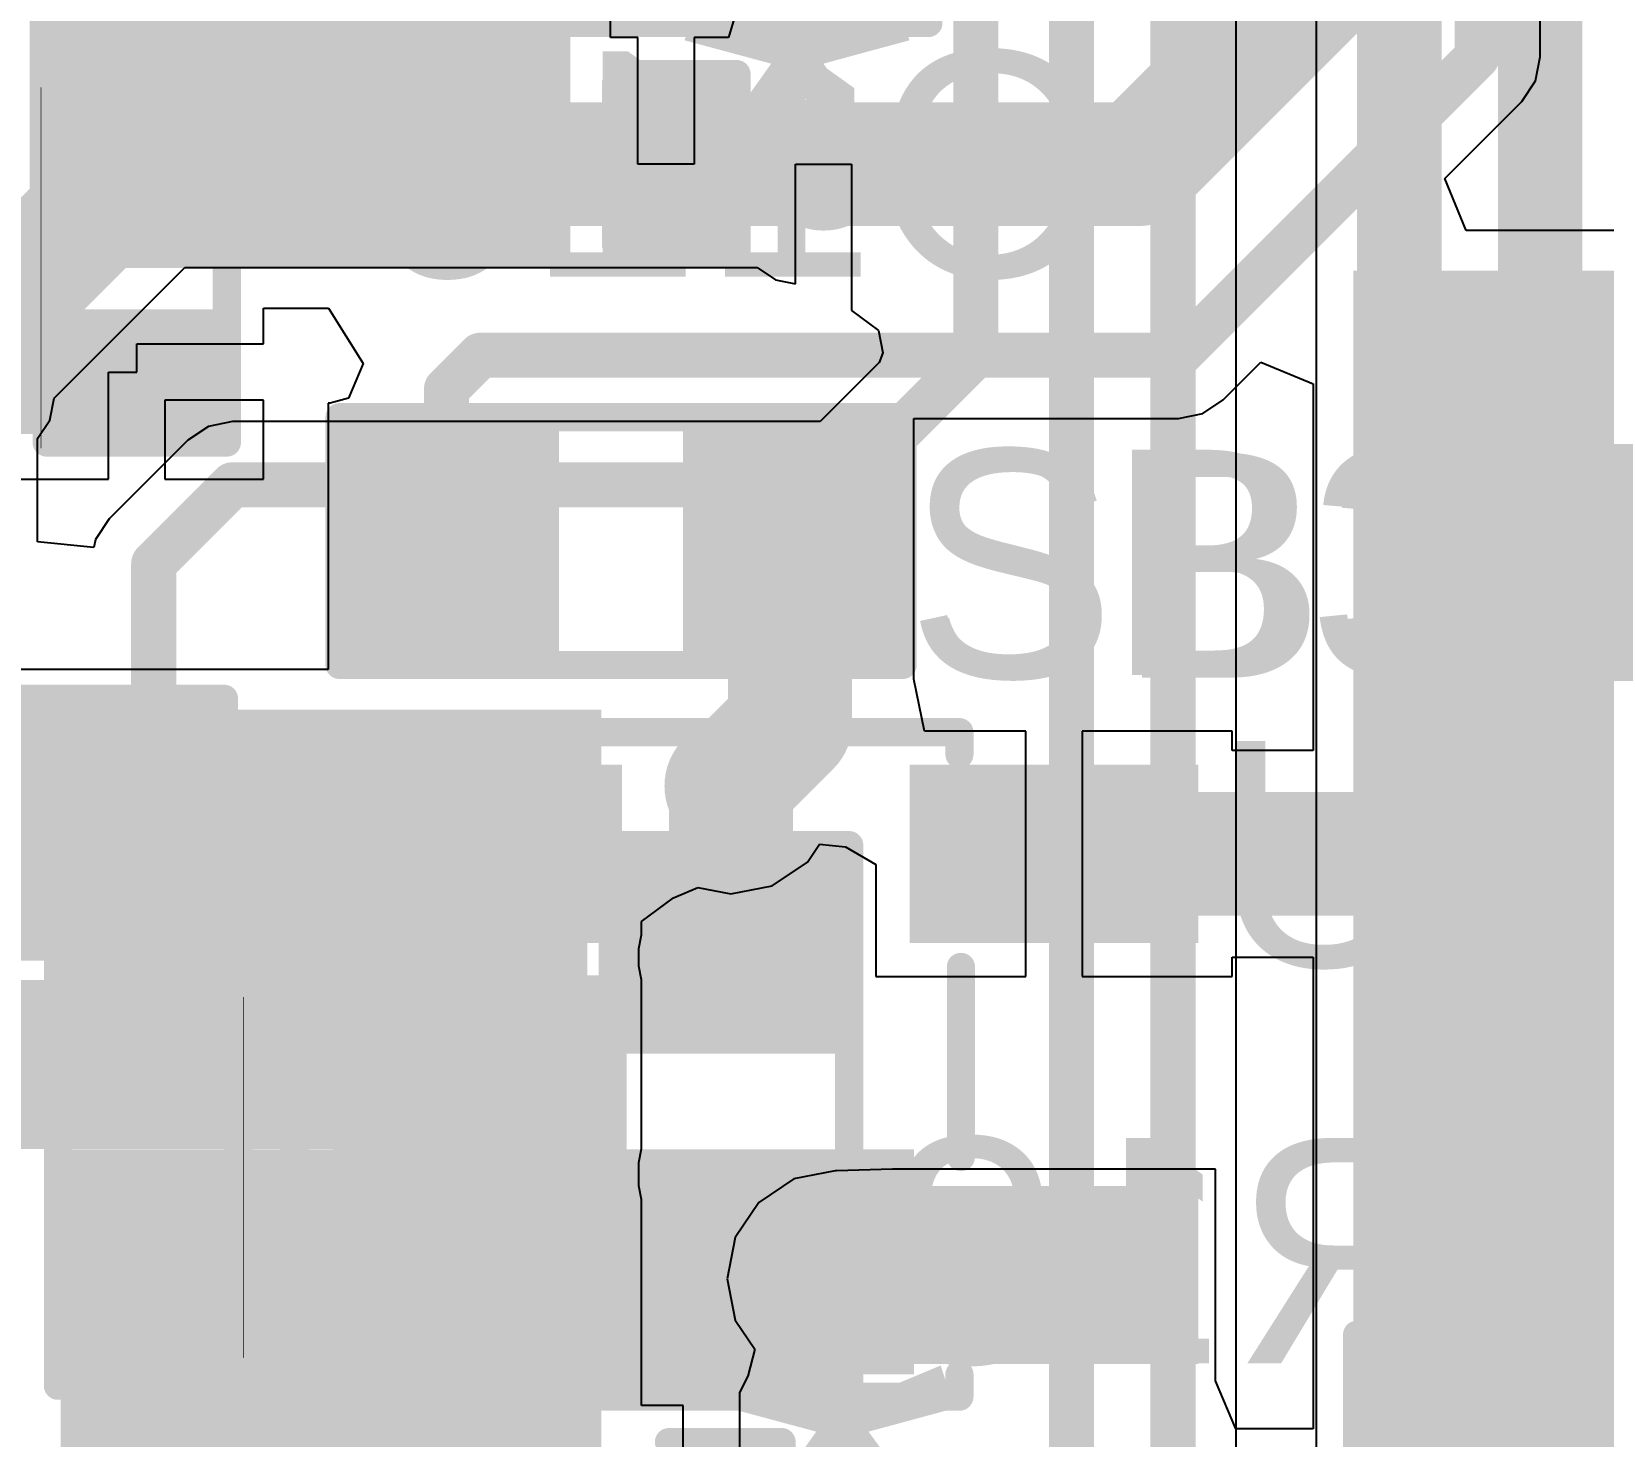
# Model space of a CAD drawing. Header units: millimetres. Extents: x -0.71 to 2.98, y -0.65 to 2.9.
# Drawn here: x 0.1633 to 0.4425, y 1.368 to 1.6175 of the extents above; entities that cross this region are included whole.
import ezdxf

# ---------------------------------------------------------------- set-up
doc = ezdxf.new("R2010")
doc.units = ezdxf.units.MM
doc.header["$MEASUREMENT"] = 0
for name, color, linetype in [('BottomLayer', 5, 'Continuous'), ('BottomOverlay', 54, 'Continuous'), ('BottomPaste', 16, 'Continuous'), ('BottomSolder', 6, 'Continuous'), ('Mechanical2', 216, 'Continuous'), ('TopLayer', 1, 'Continuous'), ('TopOverlay', 2, 'Continuous'), ('TopPaste', 8, 'Continuous'), ('TopSolder', 216, 'Continuous'), ('ViaHoleLayer', 16, 'Continuous')]:
    doc.layers.add(name, color=color, linetype=linetype)
doc.styles.add('Arial', font='', dxfattribs={"height": 0.2})
doc.styles.get('Arial').set_extended_font_data('Arial')

# ---------------------------------------------------------------- blocks, each defined once
blk = doc.blocks.new('R___0603_B_7')
at = {"layer": 'BottomLayer'}
for points in [[(-0.045, -0.0175), (-0.045, 0.0175), (-0.015, 0.0175), (-0.015, -0.0175)], [(0.015, -0.0175), (0.015, 0.0175), (0.045, 0.0175), (0.045, -0.0175)]]:
    blk.add_hatch(color=5, dxfattribs=at).paths.add_polyline_path(points)
at = {"layer": 'BottomPaste'}
for points in [[(-0.045, -0.0175), (-0.045, 0.0175), (-0.015, 0.0175), (-0.015, -0.0175)], [(0.015, -0.0175), (0.015, 0.0175), (0.045, 0.0175), (0.045, -0.0175)]]:
    blk.add_hatch(color=16, dxfattribs=at).paths.add_polyline_path(points)
at = {"layer": 'BottomSolder'}
for points in [[(-0.049, -0.0215), (-0.049, 0.0215), (-0.011, 0.0215), (-0.011, -0.0215)], [(0.011, -0.0215), (0.011, 0.0215), (0.049, 0.0215), (0.049, -0.0215)]]:
    blk.add_hatch(color=6, dxfattribs=at).paths.add_polyline_path(points)
at = {"layer": 'BottomOverlay', "const_width": 0.005}
for points in [[(-0.048, -0.021), (-0.048, 0.021)], [(0.048, 0.021), (-0.048, 0.021)], [(0.048, -0.021), (0.048, 0.021)], [(0.048, -0.021), (-0.048, -0.021)]]:
    blk.add_lwpolyline(points, dxfattribs=at)
at = {"layer": 'BottomOverlay', "const_width": 0.0025}
for points in [[(-0.04925, 0.021, 1), (-0.04675, 0.021, 1)], [(-0.04925, 0.021, 1), (-0.04675, 0.021, 1)], [(0.04675, 0.021, 1), (0.04925, 0.021, 1)], [(0.04675, 0.021, 1), (0.04925, 0.021, 1)], [(-0.04925, -0.021, 1), (-0.04675, -0.021, 1)], [(-0.04925, -0.021, 1), (-0.04675, -0.021, 1)], [(0.04675, -0.021, 1), (0.04925, -0.021, 1)], [(0.04675, -0.021, 1), (0.04925, -0.021, 1)]]:
    blk.add_lwpolyline(points, format="xyb", close=True, dxfattribs=at)
blk = doc.blocks.new('SOT_23_5_37')
at = {"layer": 'TopLayer'}
for points in [[(-0.07283, 0.04921), (-0.02953, 0.04921), (-0.02953, 0.02559), (-0.07283, 0.02559)], [(0.02953, 0.04921), (0.07283, 0.04921), (0.07283, 0.02559), (0.02953, 0.02559)], [(-0.07283, 0.01181), (-0.02953, 0.01181), (-0.02953, -0.01181), (-0.07283, -0.01181)], [(-0.07283, -0.02559), (-0.02953, -0.02559), (-0.02953, -0.04921), (-0.07283, -0.04921)], [(0.02953, -0.02559), (0.07283, -0.02559), (0.07283, -0.04921), (0.02953, -0.04921)]]:
    blk.add_hatch(color=1, dxfattribs=at).paths.add_polyline_path(points)
at = {"layer": 'TopPaste'}
for points in [[(-0.07283, 0.04921), (-0.02953, 0.04921), (-0.02953, 0.02559), (-0.07283, 0.02559)], [(0.02953, 0.04921), (0.07283, 0.04921), (0.07283, 0.02559), (0.02953, 0.02559)], [(-0.07283, 0.01181), (-0.02953, 0.01181), (-0.02953, -0.01181), (-0.07283, -0.01181)], [(-0.07283, -0.02559), (-0.02953, -0.02559), (-0.02953, -0.04921), (-0.07283, -0.04921)], [(0.02953, -0.02559), (0.07283, -0.02559), (0.07283, -0.04921), (0.02953, -0.04921)]]:
    blk.add_hatch(color=8, dxfattribs=at).paths.add_polyline_path(points)
at = {"layer": 'TopSolder'}
for points in [[(-0.07683, 0.05321), (-0.02553, 0.05321), (-0.02553, 0.02159), (-0.07683, 0.02159)], [(0.02553, 0.05321), (0.07683, 0.05321), (0.07683, 0.02159), (0.02553, 0.02159)], [(-0.07683, 0.01581), (-0.02553, 0.01581), (-0.02553, -0.01581), (-0.07683, -0.01581)], [(-0.07683, -0.02159), (-0.02553, -0.02159), (-0.02553, -0.05321), (-0.07683, -0.05321)], [(0.02553, -0.02159), (0.07683, -0.02159), (0.07683, -0.05321), (0.02553, -0.05321)]]:
    blk.add_hatch(color=216, dxfattribs=at).paths.add_polyline_path(points)
at = {"layer": 'TopOverlay', "const_width": 0.005}
for points in [[(-0.03461, 0.059), (0.03439, 0.059)], [(-0.03461, 0.05506), (-0.03461, 0.059)], [(0.03439, 0.05506), (0.03439, 0.059)], [(-0.084, 0.042), (-0.079, 0.037)], [(-0.084, 0.032), (-0.084, 0.042)], [(-0.084, 0.032), (-0.079, 0.037)], [(0.03465, -0.01646), (0.03465, 0.01732)], [(-0.03461, -0.059), (-0.03461, -0.05506)], [(0.03439, -0.059), (0.03439, -0.05506)], [(-0.03461, -0.059), (0.03439, -0.059)]]:
    blk.add_lwpolyline(points, dxfattribs=at)
at = {"layer": 'TopOverlay', "const_width": 0.0025}
for points in [[(-0.03586, 0.059, 1), (-0.03336, 0.059, 1)], [(-0.03586, 0.059, 1), (-0.03336, 0.059, 1)], [(0.03314, 0.059, 1), (0.03564, 0.059, 1)], [(0.03314, 0.059, 1), (0.03564, 0.059, 1)], [(-0.03586, 0.05506, 1), (-0.03336, 0.05506, 1)], [(0.03314, 0.05506, 1), (0.03564, 0.05506, 1)], [(-0.08525, 0.042, 1), (-0.08275, 0.042, 1)], [(-0.08525, 0.042, 1), (-0.08275, 0.042, 1)], [(-0.08025, 0.037, 1), (-0.07775, 0.037, 1)], [(-0.08025, 0.037, 1), (-0.07775, 0.037, 1)], [(-0.08525, 0.032, 1), (-0.08275, 0.032, 1)], [(-0.08525, 0.032, 1), (-0.08275, 0.032, 1)], [(0.0334, 0.01732, 1), (0.0359, 0.01732, 1)], [(0.0334, -0.01646, 1), (0.0359, -0.01646, 1)], [(-0.03586, -0.05506, 1), (-0.03336, -0.05506, 1)], [(0.03314, -0.05506, 1), (0.03564, -0.05506, 1)], [(-0.03586, -0.059, 1), (-0.03336, -0.059, 1)], [(-0.03586, -0.059, 1), (-0.03336, -0.059, 1)], [(0.03314, -0.059, 1), (0.03564, -0.059, 1)], [(0.03314, -0.059, 1), (0.03564, -0.059, 1)]]:
    blk.add_lwpolyline(points, format="xyb", close=True, dxfattribs=at)
blk = doc.blocks.new('SOT_23_5_40')
at = {"layer": 'TopLayer'}
for points in [[(-0.07283, 0.04921), (-0.02953, 0.04921), (-0.02953, 0.02559), (-0.07283, 0.02559)], [(0.02953, 0.04921), (0.07283, 0.04921), (0.07283, 0.02559), (0.02953, 0.02559)], [(-0.07283, 0.01181), (-0.02953, 0.01181), (-0.02953, -0.01181), (-0.07283, -0.01181)], [(-0.07283, -0.02559), (-0.02953, -0.02559), (-0.02953, -0.04921), (-0.07283, -0.04921)], [(0.02953, -0.02559), (0.07283, -0.02559), (0.07283, -0.04921), (0.02953, -0.04921)]]:
    blk.add_hatch(color=1, dxfattribs=at).paths.add_polyline_path(points)
at = {"layer": 'TopPaste'}
for points in [[(-0.07283, 0.04921), (-0.02953, 0.04921), (-0.02953, 0.02559), (-0.07283, 0.02559)], [(0.02953, 0.04921), (0.07283, 0.04921), (0.07283, 0.02559), (0.02953, 0.02559)], [(-0.07283, 0.01181), (-0.02953, 0.01181), (-0.02953, -0.01181), (-0.07283, -0.01181)], [(-0.07283, -0.02559), (-0.02953, -0.02559), (-0.02953, -0.04921), (-0.07283, -0.04921)], [(0.02953, -0.02559), (0.07283, -0.02559), (0.07283, -0.04921), (0.02953, -0.04921)]]:
    blk.add_hatch(color=8, dxfattribs=at).paths.add_polyline_path(points)
at = {"layer": 'TopSolder'}
for points in [[(-0.07683, 0.05321), (-0.02553, 0.05321), (-0.02553, 0.02159), (-0.07683, 0.02159)], [(0.02553, 0.05321), (0.07683, 0.05321), (0.07683, 0.02159), (0.02553, 0.02159)], [(-0.07683, 0.01581), (-0.02553, 0.01581), (-0.02553, -0.01581), (-0.07683, -0.01581)], [(-0.07683, -0.02159), (-0.02553, -0.02159), (-0.02553, -0.05321), (-0.07683, -0.05321)], [(0.02553, -0.02159), (0.07683, -0.02159), (0.07683, -0.05321), (0.02553, -0.05321)]]:
    blk.add_hatch(color=216, dxfattribs=at).paths.add_polyline_path(points)
at = {"layer": 'TopOverlay', "const_width": 0.005}
for points in [[(-0.03461, 0.059), (0.03439, 0.059)], [(-0.03461, 0.05506), (-0.03461, 0.059)], [(0.03439, 0.05506), (0.03439, 0.059)], [(-0.084, 0.042), (-0.079, 0.037)], [(-0.084, 0.032), (-0.084, 0.042)], [(-0.084, 0.032), (-0.079, 0.037)], [(0.03465, -0.01646), (0.03465, 0.01732)], [(-0.03461, -0.059), (-0.03461, -0.05506)], [(0.03439, -0.059), (0.03439, -0.05506)], [(-0.03461, -0.059), (0.03439, -0.059)]]:
    blk.add_lwpolyline(points, dxfattribs=at)
at = {"layer": 'TopOverlay', "const_width": 0.0025}
for points in [[(-0.03586, 0.059, 1), (-0.03336, 0.059, 1)], [(-0.03586, 0.059, 1), (-0.03336, 0.059, 1)], [(0.03314, 0.059, 1), (0.03564, 0.059, 1)], [(0.03314, 0.059, 1), (0.03564, 0.059, 1)], [(-0.03586, 0.05506, 1), (-0.03336, 0.05506, 1)], [(0.03314, 0.05506, 1), (0.03564, 0.05506, 1)], [(-0.08525, 0.042, 1), (-0.08275, 0.042, 1)], [(-0.08525, 0.042, 1), (-0.08275, 0.042, 1)], [(-0.08025, 0.037, 1), (-0.07775, 0.037, 1)], [(-0.08025, 0.037, 1), (-0.07775, 0.037, 1)], [(-0.08525, 0.032, 1), (-0.08275, 0.032, 1)], [(-0.08525, 0.032, 1), (-0.08275, 0.032, 1)], [(0.0334, 0.01732, 1), (0.0359, 0.01732, 1)], [(0.0334, -0.01646, 1), (0.0359, -0.01646, 1)], [(-0.03586, -0.05506, 1), (-0.03336, -0.05506, 1)], [(0.03314, -0.05506, 1), (0.03564, -0.05506, 1)], [(-0.03586, -0.059, 1), (-0.03336, -0.059, 1)], [(-0.03586, -0.059, 1), (-0.03336, -0.059, 1)], [(0.03314, -0.059, 1), (0.03564, -0.059, 1)], [(0.03314, -0.059, 1), (0.03564, -0.059, 1)]]:
    blk.add_lwpolyline(points, format="xyb", close=True, dxfattribs=at)
blk = doc.blocks.new('SOLDER_BRIDGE_81')
at = {"layer": 'TopLayer'}
for points in [[(-0.045, -0.0175), (-0.045, 0.0175), (-0.015, 0.0175), (-0.015, -0.0175)], [(0.015, -0.0175), (0.015, 0.0175), (0.045, 0.0175), (0.045, -0.0175)]]:
    blk.add_hatch(color=1, dxfattribs=at).paths.add_polyline_path(points)
at = {"layer": 'TopPaste'}
for points in [[(-0.045, -0.0175), (-0.045, 0.0175), (-0.015, 0.0175), (-0.015, -0.0175)], [(0.015, -0.0175), (0.015, 0.0175), (0.045, 0.0175), (0.045, -0.0175)]]:
    blk.add_hatch(color=8, dxfattribs=at).paths.add_polyline_path(points)
at = {"layer": 'TopSolder'}
for points in [[(-0.049, -0.0215), (-0.049, 0.0215), (-0.011, 0.0215), (-0.011, -0.0215)], [(0.011, -0.0215), (0.011, 0.0215), (0.049, 0.0215), (0.049, -0.0215)]]:
    blk.add_hatch(color=216, dxfattribs=at).paths.add_polyline_path(points)
at = {"layer": 'TopOverlay', "const_width": 0.005}
for points in [[(-0.05, 0.022), (-0.05, -0.022)], [(0.05, 0.022), (-0.05, 0.022)], [(0.05, 0.022), (0.05, -0.022)], [(0.05, -0.022), (-0.05, -0.022)]]:
    blk.add_lwpolyline(points, dxfattribs=at)
at = {"layer": 'TopOverlay', "const_width": 0.0025}
for points in [[(-0.05125, 0.022, 1), (-0.04875, 0.022, 1)], [(-0.05125, 0.022, 1), (-0.04875, 0.022, 1)], [(0.04875, 0.022, 1), (0.05125, 0.022, 1)], [(0.04875, 0.022, 1), (0.05125, 0.022, 1)], [(-0.05125, -0.022, 1), (-0.04875, -0.022, 1)], [(-0.05125, -0.022, 1), (-0.04875, -0.022, 1)], [(0.04875, -0.022, 1), (0.05125, -0.022, 1)], [(0.04875, -0.022, 1), (0.05125, -0.022, 1)]]:
    blk.add_lwpolyline(points, format="xyb", close=True, dxfattribs=at)
at = {"layer": 'TopOverlay'}
blk.add_text('SB64', height=0.04, rotation=-180, dxfattribs=at).set_placement((0.148204, 0.023649))
blk = doc.blocks.new('SOLDER_BRIDGE_98')
at = {"layer": 'TopLayer'}
for points in [[(-0.045, -0.0175), (-0.045, 0.0175), (-0.015, 0.0175), (-0.015, -0.0175)], [(0.015, -0.0175), (0.015, 0.0175), (0.045, 0.0175), (0.045, -0.0175)]]:
    blk.add_hatch(color=1, dxfattribs=at).paths.add_polyline_path(points)
at = {"layer": 'TopPaste'}
for points in [[(-0.045, -0.0175), (-0.045, 0.0175), (-0.015, 0.0175), (-0.015, -0.0175)], [(0.015, -0.0175), (0.015, 0.0175), (0.045, 0.0175), (0.045, -0.0175)]]:
    blk.add_hatch(color=8, dxfattribs=at).paths.add_polyline_path(points)
at = {"layer": 'TopSolder'}
for points in [[(-0.049, -0.0215), (-0.049, 0.0215), (-0.011, 0.0215), (-0.011, -0.0215)], [(0.011, -0.0215), (0.011, 0.0215), (0.049, 0.0215), (0.049, -0.0215)]]:
    blk.add_hatch(color=216, dxfattribs=at).paths.add_polyline_path(points)
at = {"layer": 'TopOverlay', "const_width": 0.005}
for points in [[(-0.05, 0.022), (0.05, 0.022)], [(-0.05, -0.022), (-0.05, 0.022)], [(0.05, -0.022), (0.05, 0.022)], [(-0.05, -0.022), (0.05, -0.022)]]:
    blk.add_lwpolyline(points, dxfattribs=at)
at = {"layer": 'TopOverlay', "const_width": 0.0025}
for points in [[(-0.05125, 0.022, 1), (-0.04875, 0.022, 1)], [(-0.05125, 0.022, 1), (-0.04875, 0.022, 1)], [(0.04875, 0.022, 1), (0.05125, 0.022, 1)], [(0.04875, 0.022, 1), (0.05125, 0.022, 1)], [(-0.05125, -0.022, 1), (-0.04875, -0.022, 1)], [(-0.05125, -0.022, 1), (-0.04875, -0.022, 1)], [(0.04875, -0.022, 1), (0.05125, -0.022, 1)], [(0.04875, -0.022, 1), (0.05125, -0.022, 1)]]:
    blk.add_lwpolyline(points, format="xyb", close=True, dxfattribs=at)
at = {"layer": 'TopOverlay'}
blk.add_text('SB33', height=0.04, dxfattribs=at).set_placement((0.050652, -0.023779))
blk = doc.blocks.new('RES_0402_109')
at = {"layer": 'TopLayer'}
for points in [[(-0.0275, -0.0125), (-0.0275, 0.0125), (-0.0095, 0.0125), (-0.0095, -0.0125)], [(0.0095, -0.0125), (0.0095, 0.0125), (0.0275, 0.0125), (0.0275, -0.0125)]]:
    blk.add_hatch(color=1, dxfattribs=at).paths.add_polyline_path(points)
at = {"layer": 'TopPaste'}
for points in [[(-0.0275, -0.0125), (-0.0275, 0.0125), (-0.0095, 0.0125), (-0.0095, -0.0125)], [(0.0095, -0.0125), (0.0095, 0.0125), (0.0275, 0.0125), (0.0275, -0.0125)]]:
    blk.add_hatch(color=8, dxfattribs=at).paths.add_polyline_path(points)
at = {"layer": 'TopSolder'}
for points in [[(-0.02967, -0.01467), (-0.02967, 0.01467), (-0.00733, 0.01467), (-0.00733, -0.01467)], [(0.00733, -0.01467), (0.00733, 0.01467), (0.02967, 0.01467), (0.02967, -0.01467)]]:
    blk.add_hatch(color=216, dxfattribs=at).paths.add_polyline_path(points)
at = {"layer": 'TopOverlay'}
for points, const_width in [([(0.031, 0.016), (-0.031, 0.016)], 0.005), ([(-0.031, -0.016), (-0.031, 0.016)], 0.005), ([(0.031, -0.016), (0.031, 0.016)], 0.005), ([(0.031, -0.016), (-0.031, -0.016)], 0.005), ([(0.032, -0.017), (-0.032, -0.017)], 0.000127)]:
    blk.add_lwpolyline(points, dxfattribs=dict(at, const_width=const_width))
for points, const_width in [([(-0.03225, 0.016, 1), (-0.02975, 0.016, 1)], 0.0025), ([(-0.03225, 0.016, 1), (-0.02975, 0.016, 1)], 0.0025), ([(0.02975, 0.016, 1), (0.03225, 0.016, 1)], 0.0025), ([(0.02975, 0.016, 1), (0.03225, 0.016, 1)], 0.0025), ([(-0.03225, -0.016, 1), (-0.02975, -0.016, 1)], 0.0025), ([(-0.03225, -0.016, 1), (-0.02975, -0.016, 1)], 0.0025), ([(0.02975, -0.016, 1), (0.03225, -0.016, 1)], 0.0025), ([(0.02975, -0.016, 1), (0.03225, -0.016, 1)], 0.0025), ([(-0.03203, -0.017, 1), (-0.03197, -0.017, 1)], 0.0000635), ([(0.03197, -0.017, 1), (0.03203, -0.017, 1)], 0.0000635)]:
    blk.add_lwpolyline(points, format="xyb", close=True, dxfattribs=dict(at, const_width=const_width))
blk = doc.blocks.new('RES_0402_121')
at = {"layer": 'TopLayer'}
for points in [[(-0.0275, -0.0125), (-0.0275, 0.0125), (-0.0095, 0.0125), (-0.0095, -0.0125)], [(0.0095, -0.0125), (0.0095, 0.0125), (0.0275, 0.0125), (0.0275, -0.0125)]]:
    blk.add_hatch(color=1, dxfattribs=at).paths.add_polyline_path(points)
at = {"layer": 'TopPaste'}
for points in [[(-0.0275, -0.0125), (-0.0275, 0.0125), (-0.0095, 0.0125), (-0.0095, -0.0125)], [(0.0095, -0.0125), (0.0095, 0.0125), (0.0275, 0.0125), (0.0275, -0.0125)]]:
    blk.add_hatch(color=8, dxfattribs=at).paths.add_polyline_path(points)
at = {"layer": 'TopSolder'}
for points in [[(-0.02967, -0.01467), (-0.02967, 0.01467), (-0.00733, 0.01467), (-0.00733, -0.01467)], [(0.00733, -0.01467), (0.00733, 0.01467), (0.02967, 0.01467), (0.02967, -0.01467)]]:
    blk.add_hatch(color=216, dxfattribs=at).paths.add_polyline_path(points)
at = {"layer": 'TopOverlay'}
for points, const_width in [([(-0.031, 0.016), (0.031, 0.016)], 0.005), ([(-0.031, 0.016), (-0.031, -0.016)], 0.005), ([(0.031, 0.016), (0.031, -0.016)], 0.005), ([(-0.031, -0.016), (0.031, -0.016)], 0.005), ([(-0.032, -0.017), (0.032, -0.017)], 0.000127)]:
    blk.add_lwpolyline(points, dxfattribs=dict(at, const_width=const_width))
for points, const_width in [([(-0.03225, 0.016, 1), (-0.02975, 0.016, 1)], 0.0025), ([(-0.03225, 0.016, 1), (-0.02975, 0.016, 1)], 0.0025), ([(0.02975, 0.016, 1), (0.03225, 0.016, 1)], 0.0025), ([(0.02975, 0.016, 1), (0.03225, 0.016, 1)], 0.0025), ([(-0.03225, -0.016, 1), (-0.02975, -0.016, 1)], 0.0025), ([(-0.03225, -0.016, 1), (-0.02975, -0.016, 1)], 0.0025), ([(0.02975, -0.016, 1), (0.03225, -0.016, 1)], 0.0025), ([(0.02975, -0.016, 1), (0.03225, -0.016, 1)], 0.0025), ([(-0.03203, -0.017, 1), (-0.03197, -0.017, 1)], 0.0000635), ([(0.03197, -0.017, 1), (0.03203, -0.017, 1)], 0.0000635)]:
    blk.add_lwpolyline(points, format="xyb", close=True, dxfattribs=dict(at, const_width=const_width))
blk = doc.blocks.new('RES_0603_B_124')
at = {"layer": 'BottomLayer'}
for points in [[(-0.045, -0.0175), (-0.045, 0.0175), (-0.015, 0.0175), (-0.015, -0.0175)], [(0.015, -0.0175), (0.015, 0.0175), (0.045, 0.0175), (0.045, -0.0175)]]:
    blk.add_hatch(color=5, dxfattribs=at).paths.add_polyline_path(points)
at = {"layer": 'BottomPaste'}
for points in [[(-0.045, -0.0175), (-0.045, 0.0175), (-0.015, 0.0175), (-0.015, -0.0175)], [(0.015, -0.0175), (0.015, 0.0175), (0.045, 0.0175), (0.045, -0.0175)]]:
    blk.add_hatch(color=16, dxfattribs=at).paths.add_polyline_path(points)
at = {"layer": 'BottomSolder'}
for points in [[(-0.049, -0.0215), (-0.049, 0.0215), (-0.011, 0.0215), (-0.011, -0.0215)], [(0.011, -0.0215), (0.011, 0.0215), (0.049, 0.0215), (0.049, -0.0215)]]:
    blk.add_hatch(color=6, dxfattribs=at).paths.add_polyline_path(points)
at = {"layer": 'BottomOverlay', "const_width": 0.005}
for points in [[(-0.048, 0.021), (0.048, 0.021)], [(-0.048, 0.021), (-0.048, -0.021)], [(0.048, 0.021), (0.048, -0.021)], [(-0.048, -0.021), (0.048, -0.021)]]:
    blk.add_lwpolyline(points, dxfattribs=at)
at = {"layer": 'BottomOverlay', "const_width": 0.0025}
for points in [[(-0.04925, 0.021, 1), (-0.04675, 0.021, 1)], [(-0.04925, 0.021, 1), (-0.04675, 0.021, 1)], [(0.04675, 0.021, 1), (0.04925, 0.021, 1)], [(0.04675, 0.021, 1), (0.04925, 0.021, 1)], [(-0.04925, -0.021, 1), (-0.04675, -0.021, 1)], [(-0.04925, -0.021, 1), (-0.04675, -0.021, 1)], [(0.04675, -0.021, 1), (0.04925, -0.021, 1)], [(0.04675, -0.021, 1), (0.04925, -0.021, 1)]]:
    blk.add_lwpolyline(points, format="xyb", close=True, dxfattribs=at)
blk = doc.blocks.new('CAP_0402_154')
at = {"layer": 'TopLayer'}
for points in [[(-0.0275, -0.0125), (-0.0275, 0.0125), (-0.0095, 0.0125), (-0.0095, -0.0125)], [(0.0095, -0.0125), (0.0095, 0.0125), (0.0275, 0.0125), (0.0275, -0.0125)]]:
    blk.add_hatch(color=1, dxfattribs=at).paths.add_polyline_path(points)
at = {"layer": 'TopPaste'}
for points in [[(-0.0275, -0.0125), (-0.0275, 0.0125), (-0.0095, 0.0125), (-0.0095, -0.0125)], [(0.0095, -0.0125), (0.0095, 0.0125), (0.0275, 0.0125), (0.0275, -0.0125)]]:
    blk.add_hatch(color=8, dxfattribs=at).paths.add_polyline_path(points)
at = {"layer": 'TopSolder'}
for points in [[(-0.02986, -0.01486), (-0.02986, 0.01486), (-0.00714, 0.01486), (-0.00714, -0.01486)], [(0.00714, -0.01486), (0.00714, 0.01486), (0.02986, 0.01486), (0.02986, -0.01486)]]:
    blk.add_hatch(color=216, dxfattribs=at).paths.add_polyline_path(points)
at = {"layer": 'TopOverlay', "const_width": 0.005}
for points in [[(-0.031, 0.016), (-0.031, -0.016)], [(-0.011, 0.016), (-0.031, 0.016)], [(0.031, 0.016), (0.011, 0.016)], [(0.031, 0.016), (0.031, -0.016)], [(-0.011, -0.016), (-0.031, -0.016)], [(0.031, -0.016), (0.011, -0.016)]]:
    blk.add_lwpolyline(points, dxfattribs=at)
at = {"layer": 'TopOverlay', "const_width": 0.0025}
for points in [[(-0.03225, 0.016, 1), (-0.02975, 0.016, 1)], [(-0.03225, 0.016, 1), (-0.02975, 0.016, 1)], [(-0.01225, 0.016, 1), (-0.00975, 0.016, 1)], [(0.00975, 0.016, 1), (0.01225, 0.016, 1)], [(0.02975, 0.016, 1), (0.03225, 0.016, 1)], [(0.02975, 0.016, 1), (0.03225, 0.016, 1)], [(-0.03225, -0.016, 1), (-0.02975, -0.016, 1)], [(-0.03225, -0.016, 1), (-0.02975, -0.016, 1)], [(-0.01225, -0.016, 1), (-0.00975, -0.016, 1)], [(0.00975, -0.016, 1), (0.01225, -0.016, 1)], [(0.02975, -0.016, 1), (0.03225, -0.016, 1)], [(0.02975, -0.016, 1), (0.03225, -0.016, 1)]]:
    blk.add_lwpolyline(points, format="xyb", close=True, dxfattribs=at)
blk = doc.blocks.new('CAP_0402_160')
at = {"layer": 'TopLayer'}
for points in [[(-0.0275, -0.0125), (-0.0275, 0.0125), (-0.0095, 0.0125), (-0.0095, -0.0125)], [(0.0095, -0.0125), (0.0095, 0.0125), (0.0275, 0.0125), (0.0275, -0.0125)]]:
    blk.add_hatch(color=1, dxfattribs=at).paths.add_polyline_path(points)
at = {"layer": 'TopPaste'}
for points in [[(-0.0275, -0.0125), (-0.0275, 0.0125), (-0.0095, 0.0125), (-0.0095, -0.0125)], [(0.0095, -0.0125), (0.0095, 0.0125), (0.0275, 0.0125), (0.0275, -0.0125)]]:
    blk.add_hatch(color=8, dxfattribs=at).paths.add_polyline_path(points)
at = {"layer": 'TopSolder'}
for points in [[(-0.02986, -0.01486), (-0.02986, 0.01486), (-0.00714, 0.01486), (-0.00714, -0.01486)], [(0.00714, -0.01486), (0.00714, 0.01486), (0.02986, 0.01486), (0.02986, -0.01486)]]:
    blk.add_hatch(color=216, dxfattribs=at).paths.add_polyline_path(points)
at = {"layer": 'TopOverlay', "const_width": 0.005}
for points in [[(-0.031, 0.016), (-0.031, -0.016)], [(-0.011, 0.016), (-0.031, 0.016)], [(0.031, 0.016), (0.011, 0.016)], [(0.031, 0.016), (0.031, -0.016)], [(-0.011, -0.016), (-0.031, -0.016)], [(0.031, -0.016), (0.011, -0.016)]]:
    blk.add_lwpolyline(points, dxfattribs=at)
at = {"layer": 'TopOverlay', "const_width": 0.0025}
for points in [[(-0.03225, 0.016, 1), (-0.02975, 0.016, 1)], [(-0.03225, 0.016, 1), (-0.02975, 0.016, 1)], [(-0.01225, 0.016, 1), (-0.00975, 0.016, 1)], [(0.00975, 0.016, 1), (0.01225, 0.016, 1)], [(0.02975, 0.016, 1), (0.03225, 0.016, 1)], [(0.02975, 0.016, 1), (0.03225, 0.016, 1)], [(-0.03225, -0.016, 1), (-0.02975, -0.016, 1)], [(-0.03225, -0.016, 1), (-0.02975, -0.016, 1)], [(-0.01225, -0.016, 1), (-0.00975, -0.016, 1)], [(0.00975, -0.016, 1), (0.01225, -0.016, 1)], [(0.02975, -0.016, 1), (0.03225, -0.016, 1)], [(0.02975, -0.016, 1), (0.03225, -0.016, 1)]]:
    blk.add_lwpolyline(points, format="xyb", close=True, dxfattribs=at)
blk = doc.blocks.new('CAP_0603_B_163')
at = {"layer": 'BottomLayer'}
for points in [[(-0.045, -0.0175), (-0.045, 0.0175), (-0.015, 0.0175), (-0.015, -0.0175)], [(0.015, -0.0175), (0.015, 0.0175), (0.045, 0.0175), (0.045, -0.0175)]]:
    blk.add_hatch(color=5, dxfattribs=at).paths.add_polyline_path(points)
at = {"layer": 'BottomPaste'}
for points in [[(-0.045, -0.0175), (-0.045, 0.0175), (-0.015, 0.0175), (-0.015, -0.0175)], [(0.015, -0.0175), (0.015, 0.0175), (0.045, 0.0175), (0.045, -0.0175)]]:
    blk.add_hatch(color=16, dxfattribs=at).paths.add_polyline_path(points)
at = {"layer": 'BottomSolder'}
for points in [[(-0.04736, -0.01986), (-0.04736, 0.01986), (-0.01264, 0.01986), (-0.01264, -0.01986)], [(0.01264, -0.01986), (0.01264, 0.01986), (0.04736, 0.01986), (0.04736, -0.01986)]]:
    blk.add_hatch(color=6, dxfattribs=at).paths.add_polyline_path(points)
at = {"layer": 'BottomOverlay', "const_width": 0.005}
for points in [[(-0.049, 0.021), (-0.018, 0.021)], [(-0.049, 0.021), (-0.049, -0.021)], [(0.018, 0.021), (0.049, 0.021)], [(0.049, 0.021), (0.049, -0.021)], [(-0.049, -0.021), (-0.018, -0.021)], [(0.018, -0.021), (0.049, -0.021)]]:
    blk.add_lwpolyline(points, dxfattribs=at)
at = {"layer": 'BottomOverlay', "const_width": 0.0025}
for points in [[(-0.05025, 0.021, 1), (-0.04775, 0.021, 1)], [(-0.05025, 0.021, 1), (-0.04775, 0.021, 1)], [(-0.01925, 0.021, 1), (-0.01675, 0.021, 1)], [(0.01675, 0.021, 1), (0.01925, 0.021, 1)], [(0.04775, 0.021, 1), (0.05025, 0.021, 1)], [(0.04775, 0.021, 1), (0.05025, 0.021, 1)], [(-0.05025, -0.021, 1), (-0.04775, -0.021, 1)], [(-0.05025, -0.021, 1), (-0.04775, -0.021, 1)], [(-0.01925, -0.021, 1), (-0.01675, -0.021, 1)], [(0.01675, -0.021, 1), (0.01925, -0.021, 1)], [(0.04775, -0.021, 1), (0.05025, -0.021, 1)], [(0.04775, -0.021, 1), (0.05025, -0.021, 1)]]:
    blk.add_lwpolyline(points, format="xyb", close=True, dxfattribs=at)
blk = doc.blocks.new('CAP_0603_325')
at = {"layer": 'TopLayer'}
for points in [[(-0.015, 0.0175), (-0.015, -0.0175), (-0.045, -0.0175), (-0.045, 0.0175)], [(0.045, 0.0175), (0.045, -0.0175), (0.015, -0.0175), (0.015, 0.0175)]]:
    blk.add_hatch(color=1, dxfattribs=at).paths.add_polyline_path(points)
at = {"layer": 'TopPaste'}
for points in [[(-0.015, 0.0175), (-0.015, -0.0175), (-0.045, -0.0175), (-0.045, 0.0175)], [(0.045, 0.0175), (0.045, -0.0175), (0.015, -0.0175), (0.015, 0.0175)]]:
    blk.add_hatch(color=8, dxfattribs=at).paths.add_polyline_path(points)
at = {"layer": 'TopSolder'}
for points in [[(-0.01264, 0.01986), (-0.01264, -0.01986), (-0.04736, -0.01986), (-0.04736, 0.01986)], [(0.04736, 0.01986), (0.04736, -0.01986), (0.01264, -0.01986), (0.01264, 0.01986)]]:
    blk.add_hatch(color=216, dxfattribs=at).paths.add_polyline_path(points)
at = {"layer": 'TopOverlay', "const_width": 0.005}
for points in [[(-0.049, 0.021), (-0.049, -0.021)], [(-0.049, 0.021), (-0.018, 0.021)], [(0.018, 0.021), (0.049, 0.021)], [(0.049, 0.021), (0.049, -0.021)], [(-0.049, -0.021), (-0.018, -0.021)], [(0.018, -0.021), (0.049, -0.021)]]:
    blk.add_lwpolyline(points, dxfattribs=at)
at = {"layer": 'TopOverlay', "const_width": 0.0025}
for points in [[(-0.05025, 0.021, 1), (-0.04775, 0.021, 1)], [(-0.05025, 0.021, 1), (-0.04775, 0.021, 1)], [(-0.01925, 0.021, 1), (-0.01675, 0.021, 1)], [(0.01675, 0.021, 1), (0.01925, 0.021, 1)], [(0.04775, 0.021, 1), (0.05025, 0.021, 1)], [(0.04775, 0.021, 1), (0.05025, 0.021, 1)], [(-0.05025, -0.021, 1), (-0.04775, -0.021, 1)], [(-0.05025, -0.021, 1), (-0.04775, -0.021, 1)], [(-0.01925, -0.021, 1), (-0.01675, -0.021, 1)], [(0.01675, -0.021, 1), (0.01925, -0.021, 1)], [(0.04775, -0.021, 1), (0.05025, -0.021, 1)], [(0.04775, -0.021, 1), (0.05025, -0.021, 1)]]:
    blk.add_lwpolyline(points, format="xyb", close=True, dxfattribs=at)

msp = doc.modelspace()

# ---------------------------------------------------------------- hatches: boundary and pattern name
at = {"layer": 'BottomLayer'}
h = msp.add_hatch(color=5, dxfattribs=at)
edge = h.paths.add_edge_path()
edge.add_arc((0.30394, 1.59394), 0.01181, 0, 360)
h = msp.add_hatch(color=5, dxfattribs=at)
edge = h.paths.add_edge_path()
edge.add_arc((0.28751, 1.48351), 0.01181, 0, 360)
for points in [[(0.17, 1.433), (0.259, 1.433), (0.259, 1.488), (0.17, 1.488)], [(0.17, 1.379), (0.32, 1.379), (0.32, 1.419), (0.17, 1.419)]]:
    msp.add_hatch(color=5, dxfattribs=at).paths.add_polyline_path(points)
h = msp.add_hatch(color=5, dxfattribs=at)
edge = h.paths.add_edge_path()
edge.add_arc((0.185, 1.47346), 0.01181, 0, 360)
h = msp.add_hatch(color=5, dxfattribs=at)
edge = h.paths.add_edge_path()
edge.add_arc((0.306, 1.396), 0.01181, 0, 360)
at = {"layer": 'BottomSolder'}
h = msp.add_hatch(color=6, dxfattribs=at)
edge = h.paths.add_edge_path()
edge.add_arc((0.30394, 1.59394), 0.00791, 0, 360)
h = msp.add_hatch(color=6, dxfattribs=at)
edge = h.paths.add_edge_path()
edge.add_arc((0.28751, 1.48351), 0.00791, 0, 360)
h = msp.add_hatch(color=6, dxfattribs=at)
edge = h.paths.add_edge_path()
edge.add_arc((0.185, 1.47346), 0.00791, 0, 360)
h = msp.add_hatch(color=6, dxfattribs=at)
edge = h.paths.add_edge_path()
edge.add_arc((0.306, 1.396), 0.00791, 0, 360)
at = {"layer": 'TopLayer'}
for points in [[(0.163, 1.5755), (0.259, 1.5755), (0.259, 1.654), (0.163, 1.654)], [(0.398, 1.339), (0.584, 1.339), (0.584, 1.575), (0.398, 1.575)], [(0.161, 1.45706), (0.26451, 1.45706), (0.26451, 1.49706), (0.161, 1.49706)], [(0.033, 1.41906), (0.26451, 1.41906), (0.26451, 1.44906), (0.033, 1.44906)], [(0.16851, 1.33156), (0.26451, 1.33156), (0.26451, 1.41006), (0.16851, 1.41006)]]:
    msp.add_hatch(color=1, dxfattribs=at).paths.add_polyline_path(points)
h = msp.add_hatch(color=1, dxfattribs=at)
edge = h.paths.add_edge_path()
edge.add_arc((0.30394, 1.59394), 0.01181, 0, 360)
h = msp.add_hatch(color=1, dxfattribs=at)
edge = h.paths.add_edge_path()
edge.add_arc((0.28751, 1.48351), 0.01181, 0, 360)
h = msp.add_hatch(color=1, dxfattribs=at)
edge = h.paths.add_edge_path()
edge.add_arc((0.185, 1.47346), 0.01181, 0, 360)
h = msp.add_hatch(color=1, dxfattribs=at)
edge = h.paths.add_edge_path()
edge.add_arc((0.306, 1.396), 0.01181, 0, 360)
at = {"layer": 'TopSolder'}
h = msp.add_hatch(color=216, dxfattribs=at)
edge = h.paths.add_edge_path()
edge.add_arc((0.30394, 1.59394), 0.00791, 0, 360)
h = msp.add_hatch(color=216, dxfattribs=at)
edge = h.paths.add_edge_path()
edge.add_arc((0.28751, 1.48351), 0.00791, 0, 360)
h = msp.add_hatch(color=216, dxfattribs=at)
edge = h.paths.add_edge_path()
edge.add_arc((0.185, 1.47346), 0.00791, 0, 360)
h = msp.add_hatch(color=216, dxfattribs=at)
edge = h.paths.add_edge_path()
edge.add_arc((0.306, 1.396), 0.00791, 0, 360)
at = {"layer": 'ViaHoleLayer'}
h = msp.add_hatch(color=16, dxfattribs=at)
edge = h.paths.add_edge_path()
edge.add_arc((0.30394, 1.59394), 0.00591, 0, 360)
h = msp.add_hatch(color=16, dxfattribs=at)
edge = h.paths.add_edge_path()
edge.add_arc((0.28751, 1.48351), 0.00591, 0, 360)
h = msp.add_hatch(color=16, dxfattribs=at)
edge = h.paths.add_edge_path()
edge.add_arc((0.185, 1.47346), 0.00591, 0, 360)
h = msp.add_hatch(color=16, dxfattribs=at)
edge = h.paths.add_edge_path()
edge.add_arc((0.306, 1.396), 0.00591, 0, 360)

# ---------------------------------------------------------------- linework, layer by layer
at = {"layer": 'BottomLayer'}
for p, q in [((0.3914, 2.09754), (0.3914, 1.28108)), ((0.37722, 1.28197), (0.37722, 1.84546)), ((0.29894, 1.57269), (0.29894, 1.59394)), ((0.29894, 1.59394), (0.30894, 1.59394)), ((0.30894, 1.59394), (0.30894, 1.56796)), ((0.16732, 1.55236), (0.19054, 1.57559)), ((0.19054, 1.57559), (0.29215, 1.57559)), ((0.29215, 1.57559), (0.29543, 1.57339)), ((0.29543, 1.57339), (0.29894, 1.57269)), ((0.30894, 1.56796), (0.31372, 1.56438)), ((0.31372, 1.56438), (0.31448, 1.56043)), ((0.31383, 1.55869), (0.30335, 1.54822)), ((0.31448, 1.56043), (0.31383, 1.55869)), ((0.16655, 1.54849), (0.16732, 1.55236)), ((0.16435, 1.54521), (0.16655, 1.54849)), ((0.19471, 1.54736), (0.19107, 1.54493)), ((0.199, 1.54822), (0.19471, 1.54736)), ((0.30335, 1.54822), (0.199, 1.54822)), ((0.199, 1.54822), (0.199, 1.54822)), ((0.16435, 1.52684), (0.16435, 1.54521)), ((0.19107, 1.54493), (0.17707, 1.53093)), ((0.19107, 1.54493), (0.19107, 1.54493)), ((0.17707, 1.53093), (0.17464, 1.52729)), ((0.17464, 1.52729), (0.17435, 1.52586)), ((0.17435, 1.52586), (0.16435, 1.52684))]:
    msp.add_line(p, q, dxfattribs=at)
for points, const_width in [([(0.40619, 1.27191), (0.40619, 2.09754)], 0.015), ([(0.43119, 1.27191), (0.43119, 2.08719)], 0.015), ([(0.366, 1.15469), (0.366, 1.84546)], 0.008), ([(0.348, 1.325), (0.348, 1.838)], 0.008), ([(0.331, 1.56), (0.331, 1.797)], 0.008), ([(0.146, 1.557), (0.18294, 1.59394)], 0.022), ([(0.18294, 1.59394), (0.30394, 1.59394)], 0.022), ([(0.308, 1.537), (0.331, 1.56)], 0.008), ([(0.185, 1.523), (0.199, 1.537)], 0.008), ([(0.199, 1.537), (0.308, 1.537)], 0.008), ([(0.185, 1.47346), (0.185, 1.523)], 0.008), ([(0.28751, 1.45506), (0.28751, 1.48351)], 0.022)]:
    msp.add_lwpolyline(points, dxfattribs=dict(at, const_width=const_width))
for points, const_width in [([(0.17744, 1.59394, 1), (0.18844, 1.59394, 1)], 0.011), ([(0.17744, 1.59394, 1), (0.18844, 1.59394, 1)], 0.011), ([(0.29844, 1.59394, 1), (0.30944, 1.59394, 1)], 0.011), ([(0.329, 1.56, 1), (0.333, 1.56, 1)], 0.004), ([(0.329, 1.56, 1), (0.333, 1.56, 1)], 0.004), ([(0.197, 1.537, 1), (0.201, 1.537, 1)], 0.004), ([(0.197, 1.537, 1), (0.201, 1.537, 1)], 0.004), ([(0.306, 1.537, 1), (0.31, 1.537, 1)], 0.004), ([(0.306, 1.537, 1), (0.31, 1.537, 1)], 0.004), ([(0.183, 1.523, 1), (0.187, 1.523, 1)], 0.004), ([(0.183, 1.523, 1), (0.187, 1.523, 1)], 0.004), ([(0.28201, 1.48351, 1), (0.29301, 1.48351, 1)], 0.011), ([(0.183, 1.47346, 1), (0.187, 1.47346, 1)], 0.004), ([(0.28201, 1.45506, 1), (0.29301, 1.45506, 1)], 0.011)]:
    msp.add_lwpolyline(points, format="xyb", close=True, dxfattribs=dict(at, const_width=const_width))
at = {"layer": 'Mechanical2', "const_width": 0.01}
msp.add_lwpolyline([(2.97335, 1.12706, 1), (-0.56996, 1.12706, 1)], format="xyb", close=True, dxfattribs=at)
at = {"layer": 'TopLayer'}
for p, q in [((0.43122, 1.613), (0.43122, 1.67202)), ((0.26614, 1.61644), (0.26614, 1.654)), ((0.29009, 1.62644), (0.28706, 1.61644)), ((0.27099, 1.61644), (0.26614, 1.61644)), ((0.27099, 1.59394), (0.27099, 1.61644)), ((0.28706, 1.61644), (0.28099, 1.61644)), ((0.28099, 1.61644), (0.28099, 1.59394)), ((0.43036, 1.60871), (0.43122, 1.613)), ((0.42793, 1.60507), (0.43036, 1.60871)), ((0.41424, 1.59138), (0.42793, 1.60507)), ((0.42793, 1.60507), (0.42793, 1.60507)), ((0.28099, 1.59394), (0.27099, 1.59394)), ((0.41806, 1.58214), (0.41424, 1.59138)), ((0.758, 1.58214), (0.41806, 1.58214)), ((0.2045, 1.562), (0.2045, 1.56836)), ((0.2045, 1.56836), (0.21605, 1.56836)), ((0.21605, 1.56836), (0.2222, 1.55856)), ((0.182, 1.557), (0.182, 1.562)), ((0.182, 1.562), (0.2045, 1.562)), ((0.2222, 1.55856), (0.21957, 1.55236)), ((0.37493, 1.55207), (0.38162, 1.55876)), ((0.38162, 1.55876), (0.39086, 1.55494)), ((0.177, 1.538), (0.177, 1.557)), ((0.177, 1.557), (0.182, 1.557)), ((0.39086, 1.55494), (0.39086, 1.48982)), ((0.21957, 1.55236), (0.21634, 1.5515)), ((0.2045, 1.552), (0.187, 1.552)), ((0.187, 1.552), (0.187, 1.538)), ((0.2045, 1.538), (0.2045, 1.552)), ((0.21634, 1.5515), (0.216, 1.5515)), ((0.216, 1.5515), (0.216, 1.5042)), ((0.367, 1.54878), (0.37129, 1.54964)), ((0.37129, 1.54964), (0.37493, 1.55207)), ((0.32, 1.5025), (0.32, 1.54878)), ((0.32, 1.54878), (0.367, 1.54878)), ((0.367, 1.54878), (0.367, 1.54878)), ((0.1595, 1.538), (0.177, 1.538)), ((0.187, 1.538), (0.2045, 1.538)), ((0.216, 1.5042), (0.161, 1.5042)), ((0.32187, 1.49327), (0.32, 1.5025)), ((0.32, 1.5025), (0.32, 1.5025)), ((0.33987, 1.49327), (0.32187, 1.49327)), ((0.33987, 1.47146), (0.33987, 1.49327)), ((0.37653, 1.49327), (0.34987, 1.49327)), ((0.34987, 1.49327), (0.34987, 1.47146)), ((0.37653, 1.48982), (0.37653, 1.49327)), ((0.39086, 1.48982), (0.37653, 1.48982)), ((0.30107, 1.46995), (0.30322, 1.47316)), ((0.30322, 1.47316), (0.30783, 1.47273)), ((0.30783, 1.47273), (0.31322, 1.46956)), ((0.33987, 1.44965), (0.33987, 1.47146)), ((0.34987, 1.47146), (0.34987, 1.44965)), ((0.29485, 1.46579), (0.30107, 1.46995)), ((0.31322, 1.46956), (0.31322, 1.44965)), ((0.28751, 1.46433), (0.29485, 1.46579)), ((0.27165, 1.45946), (0.27732, 1.46367)), ((0.27732, 1.46367), (0.28165, 1.4655)), ((0.28165, 1.4655), (0.28751, 1.46433)), ((0.27165, 1.45706), (0.27165, 1.45946)), ((0.27116, 1.45463), (0.27165, 1.45706)), ((0.27116, 1.45149), (0.27116, 1.45463)), ((0.37653, 1.44965), (0.37653, 1.45311)), ((0.37653, 1.45311), (0.39086, 1.45311)), ((0.39086, 1.45311), (0.39086, 1.36935)), ((0.27165, 1.44906), (0.27116, 1.45149)), ((0.27165, 1.41906), (0.27165, 1.44906)), ((0.31322, 1.44965), (0.33987, 1.44965)), ((0.34987, 1.44965), (0.37653, 1.44965)), ((0.27116, 1.41663), (0.27165, 1.41906)), ((0.27116, 1.41249), (0.27116, 1.41663)), ((0.31622, 1.41547), (0.30622, 1.41514)), ((0.37353, 1.41547), (0.31622, 1.41547)), ((0.31622, 1.41547), (0.31622, 1.41547)), ((0.37353, 1.37935), (0.37353, 1.41547)), ((0.29866, 1.41372), (0.29244, 1.40956)), ((0.306, 1.41518), (0.29866, 1.41372)), ((0.30622, 1.41514), (0.306, 1.41518)), ((0.27165, 1.41006), (0.27116, 1.41249)), ((0.27165, 1.3735), (0.27165, 1.41006)), ((0.29244, 1.40956), (0.28828, 1.40334)), ((0.28828, 1.40334), (0.28682, 1.396)), ((0.28682, 1.396), (0.28828, 1.38866)), ((0.28828, 1.38866), (0.29173, 1.3835)), ((0.29173, 1.3835), (0.29051, 1.37871)), ((0.37353, 1.37785), (0.37353, 1.37935)), ((0.29051, 1.37871), (0.289, 1.37579)), ((0.37716, 1.36935), (0.37353, 1.37785)), ((0.279, 1.3735), (0.27165, 1.3735)), ((0.279, 1.351), (0.279, 1.3735)), ((0.289, 1.37579), (0.289, 1.351)), ((0.39086, 1.36935), (0.37716, 1.36935))]:
    msp.add_line(p, q, dxfattribs=at)
for points, const_width in [([(0.42, 1.613), (0.42, 1.85)], 0.008), ([(0.35994, 1.59394), (0.395, 1.629)], 0.022), ([(0.367, 1.56), (0.42, 1.613)], 0.008), ([(0.27799, 1.59394), (0.30394, 1.59394)], 0.022), ([(0.30394, 1.59394), (0.35994, 1.59394)], 0.022), ([(0.146, 1.557), (0.182, 1.557)], 0.022), ([(0.237, 1.554), (0.243, 1.56)], 0.008), ([(0.243, 1.56), (0.367, 1.56)], 0.008), ([(0.237, 1.5405), (0.237, 1.554)], 0.008), ([(0.237, 1.5405), (0.2405, 1.537)], 0.008), ([(0.238, 1.527), (0.248, 1.537)], 0.008), ([(0.2405, 1.537), (0.248, 1.537)], 0.008), ([(0.298, 1.49444), (0.298, 1.527)], 0.022), ([(0.28751, 1.48395), (0.298, 1.49444)], 0.022), ([(0.28751, 1.48351), (0.28751, 1.48395)], 0.022), ([(0.34487, 1.47146), (0.45654, 1.47146)], 0.022), ([(0.049, 1.43406), (0.15926, 1.43406)], 0.022), ([(0.306, 1.396), (0.30631, 1.39631)], 0.022), ([(0.30631, 1.39631), (0.34452, 1.39631)], 0.022), ([(0.34452, 1.39631), (0.34487, 1.39666)], 0.022)]:
    msp.add_lwpolyline(points, dxfattribs=dict(at, const_width=const_width))
for points, const_width in [([(0.418, 1.613, 1), (0.422, 1.613, 1)], 0.004), ([(0.418, 1.613, 1), (0.422, 1.613, 1)], 0.004), ([(0.27249, 1.59394, 1), (0.28349, 1.59394, 1)], 0.011), ([(0.29844, 1.59394, 1), (0.30944, 1.59394, 1)], 0.011), ([(0.29844, 1.59394, 1), (0.30944, 1.59394, 1)], 0.011), ([(0.35444, 1.59394, 1), (0.36544, 1.59394, 1)], 0.011), ([(0.35444, 1.59394, 1), (0.36544, 1.59394, 1)], 0.011), ([(0.1765, 1.557, 1), (0.1875, 1.557, 1)], 0.011), ([(0.241, 1.56, 1), (0.245, 1.56, 1)], 0.004), ([(0.241, 1.56, 1), (0.245, 1.56, 1)], 0.004), ([(0.365, 1.56, 1), (0.369, 1.56, 1)], 0.004), ([(0.365, 1.56, 1), (0.369, 1.56, 1)], 0.004), ([(0.235, 1.554, 1), (0.239, 1.554, 1)], 0.004), ([(0.235, 1.554, 1), (0.239, 1.554, 1)], 0.004), ([(0.235, 1.5405, 1), (0.239, 1.5405, 1)], 0.004), ([(0.235, 1.5405, 1), (0.239, 1.5405, 1)], 0.004), ([(0.2385, 1.537, 1), (0.2425, 1.537, 1)], 0.004), ([(0.2385, 1.537, 1), (0.2425, 1.537, 1)], 0.004), ([(0.246, 1.537, 1), (0.25, 1.537, 1)], 0.004), ([(0.246, 1.537, 1), (0.25, 1.537, 1)], 0.004), ([(0.2925, 1.527, 1), (0.3035, 1.527, 1)], 0.011), ([(0.236, 1.527, 1), (0.24, 1.527, 1)], 0.004), ([(0.2925, 1.49444, 1), (0.3035, 1.49444, 1)], 0.011), ([(0.2925, 1.49444, 1), (0.3035, 1.49444, 1)], 0.011), ([(0.28201, 1.48395, 1), (0.29301, 1.48395, 1)], 0.011), ([(0.28201, 1.48395, 1), (0.29301, 1.48395, 1)], 0.011), ([(0.28201, 1.48351, 1), (0.29301, 1.48351, 1)], 0.011), ([(0.33937, 1.47146, 1), (0.35037, 1.47146, 1)], 0.011), ([(0.15376, 1.43406, 1), (0.16476, 1.43406, 1)], 0.011), ([(0.3005, 1.396, 1), (0.3115, 1.396, 1)], 0.011), ([(0.30081, 1.39631, 1), (0.31181, 1.39631, 1)], 0.011), ([(0.30081, 1.39631, 1), (0.31181, 1.39631, 1)], 0.011), ([(0.33902, 1.39631, 1), (0.35002, 1.39631, 1)], 0.011), ([(0.33902, 1.39631, 1), (0.35002, 1.39631, 1)], 0.011), ([(0.33937, 1.39666, 1), (0.35037, 1.39666, 1)], 0.011)]:
    msp.add_lwpolyline(points, format="xyb", close=True, dxfattribs=dict(at, const_width=const_width))

# ---------------------------------------------------------------- block references
for name, p in [('SOT_23_5_37', (0.28818, 1.678)), ('SOLDER_BRIDGE_98', (0.268, 1.527)), ('SOT_23_5_40', (0.29369, 1.43406))]:
    msp.add_blockref(name, p)
for name, p, rotation in [('CAP_0402_154', (0.25749, 1.59394), 180), ('RES_0402_109', (0.182, 1.5755), 270), ('SOLDER_BRIDGE_81', (0.14749, 1.477), 180), ('CAP_0603_B_163', (0.23851, 1.426), 90), ('R___0603_B_7', (0.189, 1.425), 270), ('RES_0603_B_124', (0.28751, 1.425), 90), ('RES_0402_121', (0.184, 1.414), 90), ('CAP_0603_325', (0.41969, 1.33706), 90), ('CAP_0402_160', (0.2655, 1.351), 180)]:
    msp.add_blockref(name, p, dxfattribs=dict(rotation=rotation))

# ---------------------------------------------------------------- texts
at = {"layer": 'BottomOverlay', "style": 'Arial', "text_generation_flag": 2}
for s, p in [('C110', (0.35513, 1.57394)), ('R13', (0.41698, 1.38101))]:
    msp.add_text(s, height=0.04, dxfattribs=at).set_placement(p)
at = {"layer": 'TopOverlay', "style": 'Arial', "text_generation_flag": 2}
for p in [(0.321, 1.55432), (0.32901, 1.31139)]:
    msp.add_text('*', height=0.08, dxfattribs=at).set_placement(p)
at = {"layer": 'TopOverlay', "style": 'Arial'}
for s, p in [('SB33', (0.31865, 1.50274)), ('U7', (0.37287, 1.45147)), ('C36', (0.42468, 1.39601))]:
    msp.add_text(s, height=0.04, dxfattribs=at).set_placement(p)

doc.saveas('drawing.dxf')
